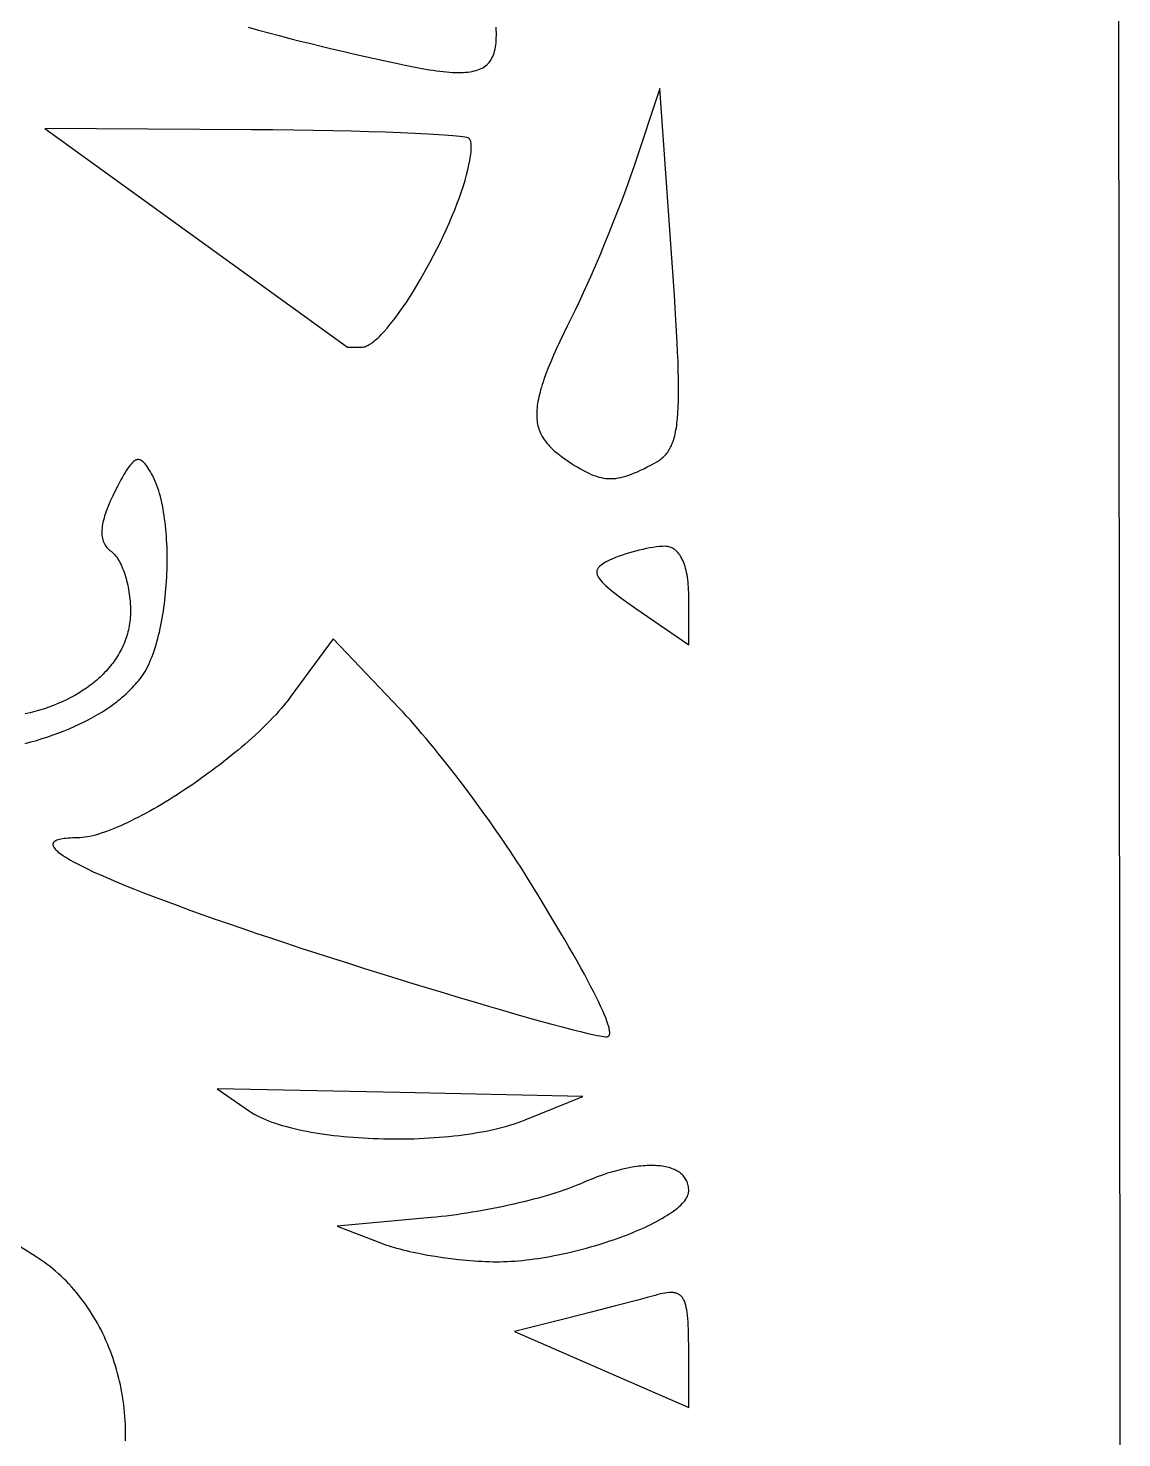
# Model space of a CAD drawing. Extents: x -500 to 500, y -999 to 1001.
# Drawn here: x 276.7 to 499.9, y -669.9 to -382.3 of the extents above; entities that cross this region are included whole.
import ezdxf

# ---------------------------------------------------------------- set-up
doc = ezdxf.new("R2010")
doc.units = 0
doc.layers.add('LAYER_1', color=18, linetype='CONTINUOUS')

msp = doc.modelspace()

# ---------------------------------------------------------------- linework, layer by layer
at = {"layer": 'LAYER_1'}
for points in [[(-0.07, -999.47), (499.93, -999.47), (497.95, 1000.53), (-500.07, 1000.53), (-500.07, -999.47)], [(408.21, -431.14), (405.63, -394.6), (400.31, -410.56), (399.73, -412.27), (399.09, -414.07), (398.39, -415.97), (397.65, -417.94), (396.87, -419.96), (396.06, -422.03), (395.22, -424.12), (394.36, -426.22), (393.49, -428.31), (392.61, -430.38), (391.72, -432.41), (390.85, -434.39), (389.99, -436.29), (389.14, -438.11), (388.32, -439.83), (387.54, -441.43), (386.71, -443.09), (385.94, -444.68), (385.22, -446.2), (384.55, -447.65), (383.94, -449.03), (383.37, -450.35), (382.86, -451.6), (382.39, -452.8), (381.98, -453.94), (381.79, -454.49), (381.62, -455.02), (381.45, -455.55), (381.3, -456.06), (381.17, -456.56), (381.04, -457.04), (380.93, -457.52), (380.83, -457.98), (380.75, -458.43), (380.67, -458.87), (380.61, -459.3), (380.56, -459.73), (380.53, -460.14), (380.5, -460.54), (380.49, -460.93), (380.49, -461.31), (380.51, -461.69), (380.53, -462.05), (380.57, -462.41), (380.62, -462.76), (380.68, -463.11), (380.76, -463.44), (380.85, -463.77), (380.95, -464.09), (381.06, -464.41), (381.19, -464.72), (381.32, -465.03), (381.47, -465.33), (381.64, -465.62), (381.81, -465.91), (382, -466.2), (382.2, -466.48), (382.41, -466.76), (382.63, -467.04), (382.87, -467.31), (383.12, -467.58), (383.38, -467.84), (383.65, -468.11), (383.93, -468.37), (384.23, -468.63), (384.54, -468.89), (384.86, -469.15), (385.19, -469.41), (385.54, -469.67), (386.27, -470.18), (386.95, -470.65), (387.61, -471.09), (388.24, -471.5), (388.86, -471.88), (389.45, -472.23), (390.02, -472.55), (390.58, -472.84), (391.12, -473.1), (391.64, -473.34), (392.16, -473.55), (392.67, -473.73), (393.17, -473.88), (393.66, -474), (394.15, -474.09), (394.64, -474.16), (395.13, -474.19), (395.62, -474.2), (396.11, -474.18), (396.62, -474.14), (397.12, -474.06), (397.64, -473.96), (398.17, -473.83), (398.71, -473.68), (399.27, -473.49), (399.85, -473.28), (400.44, -473.05), (401.06, -472.78), (401.69, -472.49), (402.36, -472.17), (403.05, -471.82), (403.76, -471.45), (404.51, -471.05), (405.01, -470.77), (405.25, -470.62), (405.48, -470.47), (405.7, -470.31), (405.91, -470.15), (406.12, -469.97), (406.33, -469.8), (406.52, -469.61), (406.71, -469.41), (406.89, -469.21), (407.07, -468.99), (407.23, -468.77), (407.4, -468.53), (407.55, -468.29), (407.7, -468.03), (407.84, -467.76), (407.98, -467.48), (408.11, -467.18), (408.23, -466.87), (408.35, -466.55), (408.46, -466.21), (408.56, -465.85), (408.66, -465.48), (408.75, -465.09), (408.84, -464.69), (408.92, -464.26), (409, -463.82), (409.07, -463.36), (409.13, -462.88), (409.19, -462.38), (409.24, -461.86), (409.33, -460.76), (409.39, -459.57), (409.43, -458.28), (409.46, -456.9), (409.46, -455.42), (409.44, -453.83), (409.4, -452.13), (409.34, -450.31), (409.26, -448.38), (409.17, -446.32), (409.05, -444.13), (408.92, -441.82), (408.77, -439.36), (408.6, -436.77)], [(364.28, -418.01), (364.73, -416.8), (365.15, -415.61), (365.53, -414.45), (365.87, -413.32), (366.18, -412.23), (366.44, -411.18), (366.67, -410.19), (366.85, -409.25), (366.93, -408.81), (366.99, -408.39), (367.05, -407.98), (367.09, -407.59), (367.12, -407.23), (367.14, -406.88), (367.15, -406.56), (367.14, -406.25), (367.13, -405.97), (367.1, -405.72), (367.06, -405.49), (367.01, -405.29), (366.94, -405.11), (366.86, -404.96), (366.77, -404.84), (366.72, -404.79), (366.67, -404.75), (366.6, -404.71), (366.5, -404.67), (366.23, -404.59), (365.85, -404.52), (365.37, -404.44), (364.79, -404.37), (364.12, -404.3), (363.35, -404.22), (362.5, -404.15), (360.53, -404.01), (358.23, -403.87), (355.63, -403.74), (352.74, -403.62), (349.6, -403.5), (346.22, -403.4), (342.63, -403.3), (338.86, -403.21), (334.91, -403.14), (330.82, -403.08), (326.61, -403.03), (322.29, -402.99), (280.08, -402.72), (341.84, -447.37), (344.8, -447.37), (344.99, -447.36), (345.19, -447.33), (345.4, -447.28), (345.62, -447.2), (345.84, -447.11), (346.07, -446.99), (346.31, -446.86), (346.56, -446.7), (346.81, -446.53), (347.07, -446.34), (347.34, -446.13), (347.61, -445.9), (347.89, -445.65), (348.17, -445.39), (348.46, -445.11), (348.75, -444.81), (349.35, -444.17), (349.97, -443.46), (350.61, -442.7), (351.26, -441.88), (351.92, -441.01), (352.59, -440.08), (353.27, -439.11), (353.96, -438.09), (354.65, -437.03), (355.34, -435.94), (356.04, -434.8), (356.73, -433.63), (357.42, -432.43), (358.1, -431.2), (358.78, -429.95), (359.45, -428.67), (360.11, -427.38), (360.76, -426.07), (361.39, -424.74), (362.01, -423.41), (362.61, -422.06), (363.19, -420.71), (363.75, -419.36)], [(406.61, -488.01), (406.08, -488.03), (405.51, -488.07), (404.89, -488.14), (404.24, -488.23), (403.56, -488.34), (402.86, -488.48), (402.14, -488.63), (401.41, -488.8), (400.68, -488.98), (399.94, -489.19), (399.21, -489.4), (398.48, -489.63), (397.78, -489.87), (397.09, -490.11), (396.43, -490.37), (395.81, -490.63), (395.36, -490.84), (394.94, -491.04), (394.56, -491.23), (394.22, -491.43), (393.91, -491.63), (393.63, -491.83), (393.4, -492.03), (393.19, -492.24), (393.11, -492.34), (393.03, -492.45), (392.96, -492.55), (392.91, -492.66), (392.86, -492.77), (392.82, -492.88), (392.79, -492.99), (392.77, -493.11), (392.76, -493.22), (392.76, -493.34), (392.77, -493.47), (392.79, -493.59), (392.83, -493.72), (392.87, -493.84), (392.92, -493.98), (392.98, -494.11), (393.05, -494.25), (393.13, -494.39), (393.33, -494.68), (393.57, -494.99), (393.85, -495.31), (394.17, -495.64), (394.54, -496), (394.95, -496.37), (395.41, -496.76), (395.91, -497.17), (396.45, -497.6), (397.05, -498.05), (397.69, -498.53), (399.11, -499.55), (400.72, -500.68), (411.53, -508.14), (411.53, -498.06), (411.52, -497.47), (411.5, -496.91), (411.48, -496.35), (411.44, -495.82), (411.39, -495.3), (411.33, -494.79), (411.27, -494.3), (411.19, -493.83), (411.1, -493.37), (411, -492.93), (410.9, -492.51), (410.78, -492.11), (410.65, -491.72), (410.52, -491.35), (410.37, -491), (410.22, -490.67), (410.05, -490.35), (409.88, -490.05), (409.7, -489.78), (409.51, -489.52), (409.32, -489.28), (409.11, -489.06), (408.9, -488.86), (408.67, -488.68), (408.44, -488.53), (408.2, -488.39), (407.96, -488.27), (407.7, -488.18), (407.44, -488.1), (407.17, -488.05), (406.9, -488.02)], [(378.58, -555.63), (377.92, -554.57), (377.23, -553.49), (376.52, -552.38), (375.79, -551.26), (375.03, -550.12), (374.25, -548.97), (373.46, -547.8), (372.64, -546.63), (371.82, -545.44), (370.97, -544.25), (369.26, -541.87), (367.51, -539.48), (365.75, -537.12), (363.97, -534.8), (362.2, -532.53), (361.33, -531.43), (360.46, -530.34), (359.6, -529.28), (358.75, -528.24), (357.91, -527.23), (357.08, -526.25), (356.27, -525.31), (355.48, -524.39), (354.7, -523.52), (353.94, -522.68), (353.21, -521.88), (352.5, -521.13), (338.97, -506.92), (330.18, -518.83), (329.75, -519.4), (329.3, -519.97), (328.83, -520.55), (328.34, -521.13), (327.82, -521.72), (327.29, -522.31), (326.73, -522.91), (326.16, -523.51), (325.57, -524.11), (324.96, -524.72), (324.33, -525.32), (323.69, -525.93), (323.03, -526.54), (322.36, -527.15), (321.68, -527.76), (320.98, -528.37), (320.27, -528.98), (319.55, -529.59), (318.82, -530.19), (318.08, -530.8), (317.33, -531.4), (316.57, -531.99), (315.8, -532.59), (315.03, -533.18), (314.25, -533.76), (313.46, -534.34), (311.88, -535.48), (310.28, -536.59), (308.68, -537.67), (307.87, -538.2), (307.07, -538.71), (306.27, -539.22), (305.47, -539.72), (304.67, -540.21), (303.88, -540.68), (303.09, -541.15), (302.31, -541.6), (301.53, -542.04), (300.75, -542.46), (299.99, -542.88), (299.23, -543.27), (298.48, -543.66), (297.74, -544.03), (297.01, -544.38), (296.29, -544.71), (295.59, -545.03), (294.89, -545.34), (294.21, -545.62), (293.54, -545.89), (292.89, -546.14), (292.25, -546.37), (291.62, -546.58), (291.02, -546.77), (290.43, -546.94), (289.86, -547.09), (289.31, -547.21), (288.77, -547.32), (288.26, -547.4), (287.77, -547.46), (287.3, -547.5), (286.86, -547.51), (286.31, -547.51), (285.8, -547.52), (285.32, -547.55), (284.87, -547.57), (284.45, -547.61), (284.06, -547.65), (283.7, -547.71), (283.37, -547.77), (283.07, -547.84), (282.8, -547.91), (282.56, -548), (282.35, -548.09), (282.17, -548.19), (282.02, -548.3), (281.91, -548.41), (281.82, -548.54), (281.79, -548.6), (281.76, -548.67), (281.74, -548.74), (281.73, -548.81), (281.74, -548.95), (281.77, -549.11), (281.83, -549.27), (281.92, -549.44), (282.05, -549.62), (282.2, -549.8), (282.38, -549.99), (282.59, -550.19), (282.83, -550.4), (283.1, -550.62), (283.4, -550.84), (283.73, -551.07), (284.09, -551.31), (284.48, -551.55), (284.9, -551.81), (285.35, -552.07), (285.83, -552.33), (286.34, -552.61), (287.44, -553.18), (288.66, -553.78), (289.99, -554.41), (291.45, -555.07), (293.01, -555.75), (294.7, -556.47), (296.5, -557.21), (298.41, -557.98), (300.44, -558.78), (302.59, -559.61), (304.85, -560.46), (307.22, -561.34), (309.71, -562.25), (312.31, -563.19), (314.84, -564.08), (317.5, -565.01), (320.29, -565.96), (323.18, -566.94), (326.17, -567.94), (329.24, -568.96), (332.38, -569.99), (335.58, -571.02), (338.82, -572.07), (342.09, -573.11), (345.37, -574.15), (348.66, -575.18), (351.94, -576.2), (355.2, -577.2), (358.42, -578.19), (361.59, -579.15), (364.69, -580.09), (367.73, -580.99), (370.67, -581.86), (373.51, -582.69), (376.23, -583.47), (378.83, -584.21), (381.28, -584.89), (383.58, -585.53), (385.71, -586.1), (387.65, -586.61), (389.41, -587.05), (390.95, -587.42), (392.27, -587.71), (392.85, -587.83), (393.36, -587.93), (393.82, -588), (394.21, -588.06), (394.53, -588.09), (394.79, -588.1), (394.9, -588.1), (395, -588.07), (395.09, -588.03), (395.17, -587.98), (395.24, -587.9), (395.29, -587.81), (395.34, -587.71), (395.37, -587.59), (395.39, -587.45), (395.4, -587.3), (395.39, -587.13), (395.38, -586.95), (395.35, -586.75), (395.31, -586.53), (395.26, -586.3), (395.2, -586.05), (395.04, -585.5), (394.84, -584.9), (394.58, -584.22), (394.28, -583.49), (393.94, -582.69), (393.55, -581.83), (393.11, -580.9), (392.62, -579.92), (392.09, -578.87), (391.51, -577.75), (390.89, -576.58), (390.22, -575.34), (389.5, -574.04), (388.74, -572.67), (387.93, -571.25), (387.07, -569.76), (386.17, -568.21), (385.23, -566.6), (384.23, -564.92), (383.2, -563.19), (380.98, -559.53)], [(352.59, -599.5), (315.26, -598.72), (321.84, -603.26), (322.31, -603.57), (322.81, -603.87), (323.35, -604.17), (323.91, -604.45), (324.5, -604.73), (325.12, -604.99), (325.77, -605.25), (326.45, -605.5), (327.15, -605.75), (327.87, -605.98), (328.62, -606.2), (329.39, -606.42), (330.18, -606.63), (330.99, -606.83), (331.83, -607.02), (332.68, -607.2), (333.55, -607.37), (334.43, -607.54), (335.34, -607.69), (336.26, -607.84), (337.19, -607.98), (338.14, -608.1), (339.1, -608.22), (340.07, -608.33), (341.05, -608.44), (342.04, -608.53), (343.04, -608.61), (344.05, -608.69), (345.07, -608.75), (346.09, -608.81), (347.12, -608.85), (348.15, -608.89), (349.19, -608.92), (350.23, -608.94), (351.27, -608.95), (352.31, -608.95), (353.35, -608.94), (354.39, -608.92), (355.43, -608.9), (356.47, -608.86), (357.5, -608.81), (358.53, -608.76), (359.55, -608.69), (360.56, -608.62), (361.57, -608.53), (362.57, -608.44), (363.56, -608.33), (364.54, -608.22), (365.51, -608.1), (366.47, -607.97), (367.42, -607.82), (368.35, -607.67), (369.27, -607.51), (370.17, -607.34), (371.05, -607.15), (371.92, -606.96), (372.77, -606.76), (373.6, -606.55), (374.41, -606.33), (375.2, -606.09), (375.97, -605.85), (376.71, -605.6), (377.43, -605.34), (378.13, -605.07), (389.91, -600.28)], [(411.53, -619.56), (411.52, -619.27), (411.5, -618.98), (411.46, -618.71), (411.41, -618.44), (411.35, -618.19), (411.27, -617.94), (411.18, -617.7), (411.07, -617.46), (410.96, -617.24), (410.83, -617.02), (410.68, -616.81), (410.53, -616.62), (410.36, -616.42), (410.18, -616.24), (409.99, -616.07), (409.78, -615.9), (409.57, -615.74), (409.34, -615.6), (409.1, -615.46), (408.85, -615.32), (408.59, -615.2), (408.32, -615.09), (408.03, -614.98), (407.74, -614.88), (407.44, -614.79), (407.12, -614.71), (406.8, -614.64), (406.47, -614.58), (406.12, -614.52), (405.77, -614.47), (405.41, -614.44), (405.04, -614.41), (404.66, -614.39), (404.27, -614.37), (403.88, -614.37), (403.47, -614.38), (403.06, -614.39), (402.64, -614.41), (402.21, -614.44), (401.77, -614.48), (401.33, -614.53), (400.88, -614.59), (400.42, -614.66), (399.96, -614.73), (399.01, -614.91), (398.03, -615.12), (397.03, -615.37), (396.01, -615.65), (394.97, -615.96), (393.91, -616.32), (392.83, -616.71), (391.73, -617.13), (390.62, -617.59), (389.49, -618.09), (388.89, -618.35), (388.24, -618.62), (387.55, -618.89), (386.82, -619.16), (386.06, -619.43), (385.26, -619.7), (384.43, -619.96), (383.57, -620.23), (382.68, -620.49), (381.76, -620.76), (380.83, -621.01), (379.86, -621.27), (378.88, -621.52), (377.88, -621.77), (376.87, -622.01), (375.83, -622.25), (374.79, -622.48), (373.74, -622.71), (372.67, -622.93), (371.6, -623.14), (370.53, -623.35), (369.45, -623.55), (368.37, -623.74), (367.3, -623.92), (366.22, -624.09), (365.15, -624.26), (364.09, -624.41), (363.04, -624.55), (362, -624.69), (360.97, -624.81), (359.95, -624.92), (358.96, -625.01), (339.79, -626.78), (349.13, -630.35), (349.63, -630.53), (350.16, -630.72), (350.71, -630.89), (351.29, -631.07), (351.9, -631.24), (352.53, -631.41), (353.18, -631.58), (353.85, -631.74), (354.54, -631.9), (355.25, -632.06), (356.71, -632.36), (358.22, -632.64), (359.77, -632.9), (361.36, -633.13), (362.96, -633.35), (364.56, -633.53), (366.16, -633.69), (367.73, -633.82), (368.51, -633.87), (369.28, -633.92), (370.04, -633.95), (370.78, -633.98), (371.52, -634), (372.23, -634.01), (372.96, -634), (373.71, -633.99), (374.46, -633.96), (375.23, -633.92), (376, -633.87), (376.78, -633.81), (377.57, -633.74), (378.37, -633.65), (379.17, -633.55), (379.98, -633.45), (380.79, -633.33), (381.61, -633.2), (382.43, -633.07), (383.25, -632.92), (384.08, -632.77), (384.91, -632.6), (385.73, -632.43), (386.56, -632.25), (387.38, -632.06), (388.21, -631.86), (389.03, -631.66), (389.85, -631.45), (390.66, -631.23), (391.47, -631), (392.27, -630.77), (393.07, -630.53), (393.86, -630.29), (394.65, -630.04), (395.42, -629.78), (396.19, -629.52), (396.94, -629.26), (397.69, -628.99), (398.42, -628.72), (399.14, -628.44), (399.85, -628.16), (400.55, -627.87), (401.23, -627.58), (401.89, -627.29), (402.54, -627), (403.18, -626.7), (403.79, -626.4), (404.39, -626.1), (404.97, -625.8), (405.53, -625.49), (406.07, -625.19), (406.59, -624.88), (407.09, -624.58), (407.56, -624.27), (408.02, -623.97), (408.44, -623.66), (408.85, -623.35), (409.23, -623.05), (409.58, -622.75), (409.9, -622.44), (410.2, -622.14), (410.47, -621.84), (410.71, -621.55), (410.92, -621.25), (411.1, -620.96), (411.25, -620.67), (411.37, -620.39), (411.42, -620.25), (411.46, -620.11), (411.49, -619.97), (411.51, -619.83), (411.52, -619.69)], [(404.65, -640.87), (403.05, -641.31), (401.12, -641.83), (396.59, -643.02), (391.64, -644.3), (386.86, -645.5), (375.95, -648.22), (411.53, -663.76), (411.53, -651.35), (411.51, -649.45), (411.5, -648.57), (411.47, -647.75), (411.44, -646.98), (411.4, -646.25), (411.35, -645.58), (411.29, -644.95), (411.21, -644.37), (411.13, -643.83), (411.03, -643.33), (410.92, -642.88), (410.79, -642.46), (410.65, -642.09), (410.57, -641.92), (410.49, -641.75), (410.41, -641.6), (410.32, -641.46), (410.23, -641.32), (410.13, -641.2), (410.03, -641.08), (409.92, -640.97), (409.81, -640.87), (409.69, -640.78), (409.57, -640.7), (409.44, -640.62), (409.31, -640.55), (409.17, -640.49), (409.03, -640.44), (408.88, -640.4), (408.73, -640.36), (408.57, -640.33), (408.41, -640.31), (408.24, -640.29), (407.88, -640.28), (407.49, -640.3), (407.09, -640.33), (406.65, -640.4), (406.19, -640.48), (405.71, -640.59), (405.19, -640.72)]]:
    msp.add_lwpolyline(points, close=True, dxfattribs=at)
for points in [[(321.6, -382.1), (323.71, -382.68), (325.83, -383.24), (327.95, -383.8), (330.08, -384.35), (332.22, -384.89), (334.36, -385.43), (336.52, -385.96), (338.67, -386.48), (340.84, -386.99), (343.01, -387.5), (345.19, -387.99), (347.38, -388.48), (349.58, -388.97), (351.78, -389.44), (353.63, -389.83), (355.38, -390.18), (357.03, -390.49), (358.59, -390.75), (359.33, -390.86), (360.04, -390.96), (360.74, -391.05), (361.4, -391.13), (362.05, -391.2), (362.68, -391.25), (363.28, -391.29), (363.86, -391.31), (364.41, -391.32), (364.95, -391.32), (365.46, -391.31), (365.96, -391.28), (366.43, -391.24), (366.88, -391.18), (367.31, -391.1), (367.72, -391.01), (368.11, -390.91), (368.49, -390.79), (368.84, -390.66), (369.17, -390.51), (369.49, -390.34), (369.78, -390.15), (370.06, -389.95), (370.32, -389.73), (370.57, -389.5), (370.79, -389.25), (371, -388.98), (371.19, -388.69), (371.36, -388.38), (371.52, -388.06), (371.67, -387.71), (371.79, -387.35), (371.9, -386.97), (372, -386.56), (372.08, -386.14), (372.14, -385.7), (372.19, -385.24), (372.23, -384.76), (372.25, -384.26), (372.26, -383.74), (372.26, -383.19), (372.24, -382.63), (372.21, -382.04)], [(276.05, -528.26), (277.24, -527.94), (278.41, -527.61), (279.57, -527.25), (280.7, -526.89), (281.82, -526.5), (282.93, -526.1), (284.01, -525.68), (285.07, -525.25), (286.11, -524.8), (287.12, -524.33), (288.12, -523.85), (289.09, -523.35), (290.04, -522.84), (290.96, -522.3), (291.85, -521.76), (292.72, -521.2), (293.56, -520.62), (294.37, -520.03), (294.77, -519.73), (295.15, -519.42), (295.53, -519.11), (295.91, -518.8), (296.27, -518.48), (296.63, -518.16), (296.98, -517.84), (297.32, -517.51), (297.65, -517.18), (297.98, -516.85), (298.29, -516.51), (298.6, -516.16), (298.9, -515.82), (299.19, -515.47), (299.47, -515.12), (299.74, -514.76), (300.02, -514.38), (300.29, -513.97), (300.55, -513.53), (300.81, -513.08), (301.06, -512.61), (301.3, -512.11), (301.54, -511.59), (301.76, -511.06), (301.98, -510.5), (302.2, -509.93), (302.4, -509.35), (302.6, -508.74), (302.79, -508.12), (302.97, -507.49), (303.15, -506.84), (303.32, -506.17), (303.48, -505.5), (303.63, -504.81), (303.78, -504.12), (303.92, -503.41), (304.05, -502.69), (304.17, -501.96), (304.29, -501.23), (304.4, -500.49), (304.5, -499.74), (304.59, -498.98), (304.67, -498.23), (304.75, -497.46), (304.82, -496.69), (304.88, -495.92), (304.93, -495.15), (304.97, -494.38), (305.01, -493.6), (305.04, -492.82), (305.05, -492.05), (305.07, -491.28), (305.07, -490.51), (305.06, -489.74), (305.05, -488.97), (305.03, -488.21), (305, -487.46), (304.96, -486.71), (304.91, -485.97), (304.86, -485.23), (304.79, -484.51), (304.72, -483.79), (304.64, -483.08), (304.55, -482.38), (304.45, -481.7), (304.34, -481.02), (304.22, -480.36), (304.1, -479.71), (303.96, -479.07), (303.82, -478.45), (303.67, -477.85), (303.5, -477.26), (303.33, -476.69), (303.16, -476.13), (302.97, -475.6), (302.77, -475.08), (302.56, -474.59), (302.35, -474.11), (302.12, -473.65), (301.89, -473.22), (301.65, -472.81), (301.41, -472.42), (301.19, -472.07), (300.97, -471.74), (300.76, -471.45), (300.56, -471.19), (300.36, -470.96), (300.16, -470.77), (299.97, -470.61), (299.77, -470.48), (299.68, -470.43), (299.58, -470.38), (299.48, -470.35), (299.39, -470.33), (299.29, -470.31), (299.2, -470.3), (299.1, -470.3), (299, -470.31), (298.9, -470.33), (298.81, -470.36), (298.71, -470.4), (298.61, -470.45), (298.4, -470.57), (298.19, -470.73), (297.98, -470.92), (297.76, -471.16), (297.53, -471.43), (297.29, -471.74), (297.04, -472.09), (296.78, -472.49), (296.51, -472.92), (296.23, -473.39), (295.94, -473.91), (295.63, -474.46), (294.98, -475.7), (294.25, -477.11), (293.97, -477.68), (293.7, -478.24), (293.45, -478.79), (293.21, -479.32), (293, -479.84), (292.8, -480.35), (292.62, -480.84), (292.45, -481.32), (292.3, -481.79), (292.17, -482.24), (292.06, -482.68), (291.96, -483.11), (291.88, -483.52), (291.82, -483.92), (291.77, -484.31), (291.74, -484.69), (291.73, -485.05), (291.73, -485.4), (291.76, -485.74), (291.8, -486.07), (291.85, -486.38), (291.93, -486.68), (292.02, -486.97), (292.12, -487.24), (292.25, -487.51), (292.39, -487.76), (292.55, -488), (292.72, -488.23), (292.92, -488.44), (293.13, -488.64), (293.35, -488.84), (293.6, -489.02), (293.8, -489.17), (294, -489.34), (294.2, -489.54), (294.4, -489.76), (294.59, -490), (294.78, -490.25), (294.96, -490.53), (295.14, -490.82), (295.32, -491.14), (295.49, -491.46), (295.66, -491.81), (295.82, -492.16), (295.97, -492.53), (296.12, -492.92), (296.27, -493.32), (296.41, -493.72), (296.54, -494.14), (296.66, -494.57), (296.78, -495.01), (296.89, -495.46), (297, -495.91), (297.09, -496.37), (297.18, -496.84), (297.26, -497.31), (297.33, -497.79), (297.4, -498.27), (297.45, -498.75), (297.5, -499.24), (297.53, -499.73), (297.56, -500.22), (297.57, -500.7), (297.58, -501.19), (297.57, -501.63), (297.55, -502.07), (297.53, -502.51), (297.49, -502.94), (297.44, -503.37), (297.38, -503.79), (297.32, -504.21), (297.24, -504.63), (297.15, -505.04), (297.05, -505.45), (296.94, -505.86), (296.82, -506.26), (296.7, -506.66), (296.56, -507.06), (296.41, -507.45), (296.26, -507.83), (296.09, -508.22), (295.92, -508.6), (295.73, -508.97), (295.54, -509.34), (295.34, -509.71), (295.13, -510.07), (294.92, -510.43), (294.69, -510.79), (294.46, -511.14), (294.21, -511.48), (293.96, -511.83), (293.7, -512.16), (293.44, -512.5), (293.16, -512.83), (292.88, -513.15), (292.59, -513.47), (292.29, -513.79), (291.99, -514.1), (291.68, -514.41), (291.36, -514.71), (291.04, -515), (290.7, -515.3), (290.36, -515.59), (290.02, -515.87), (289.67, -516.15), (289.31, -516.42), (288.94, -516.69), (288.57, -516.95), (287.81, -517.47), (287.02, -517.96), (286.21, -518.43), (285.38, -518.89), (284.53, -519.32), (283.66, -519.73), (282.77, -520.12), (281.86, -520.48), (280.93, -520.83), (279.99, -521.15), (279.03, -521.46), (278.05, -521.73), (277.07, -521.99), (276.06, -522.22)], [(296.58, -670.55), (296.59, -669.72), (296.59, -668.89), (296.58, -668.06), (296.55, -667.24), (296.51, -666.41), (296.45, -665.59), (296.38, -664.77), (296.3, -663.96), (296.2, -663.15), (296.09, -662.34), (295.96, -661.54), (295.83, -660.73), (295.68, -659.94), (295.51, -659.15), (295.34, -658.36), (295.15, -657.58), (294.94, -656.8), (294.73, -656.03), (294.5, -655.26), (294.26, -654.5), (294.01, -653.74), (293.75, -652.99), (293.47, -652.25), (293.18, -651.52), (292.88, -650.79), (292.57, -650.06), (292.24, -649.35), (291.91, -648.64), (291.56, -647.94), (291.2, -647.25), (290.83, -646.57), (290.45, -645.9), (290.05, -645.23), (289.65, -644.57), (289.23, -643.93), (288.8, -643.29), (288.37, -642.66), (287.92, -642.04), (287.46, -641.43), (286.99, -640.84), (286.51, -640.25), (286.02, -639.67), (285.52, -639.11), (285.01, -638.55), (284.48, -638.01), (283.95, -637.48), (283.41, -636.96), (282.86, -636.45), (282.3, -635.96), (281.73, -635.48), (281.15, -635.01), (280.56, -634.55), (279.96, -634.11), (279.35, -633.68), (278.73, -633.27), (278.1, -632.87), (270.7, -628.25)]]:
    msp.add_lwpolyline(points, dxfattribs=at)

doc.saveas('drawing.dxf')
